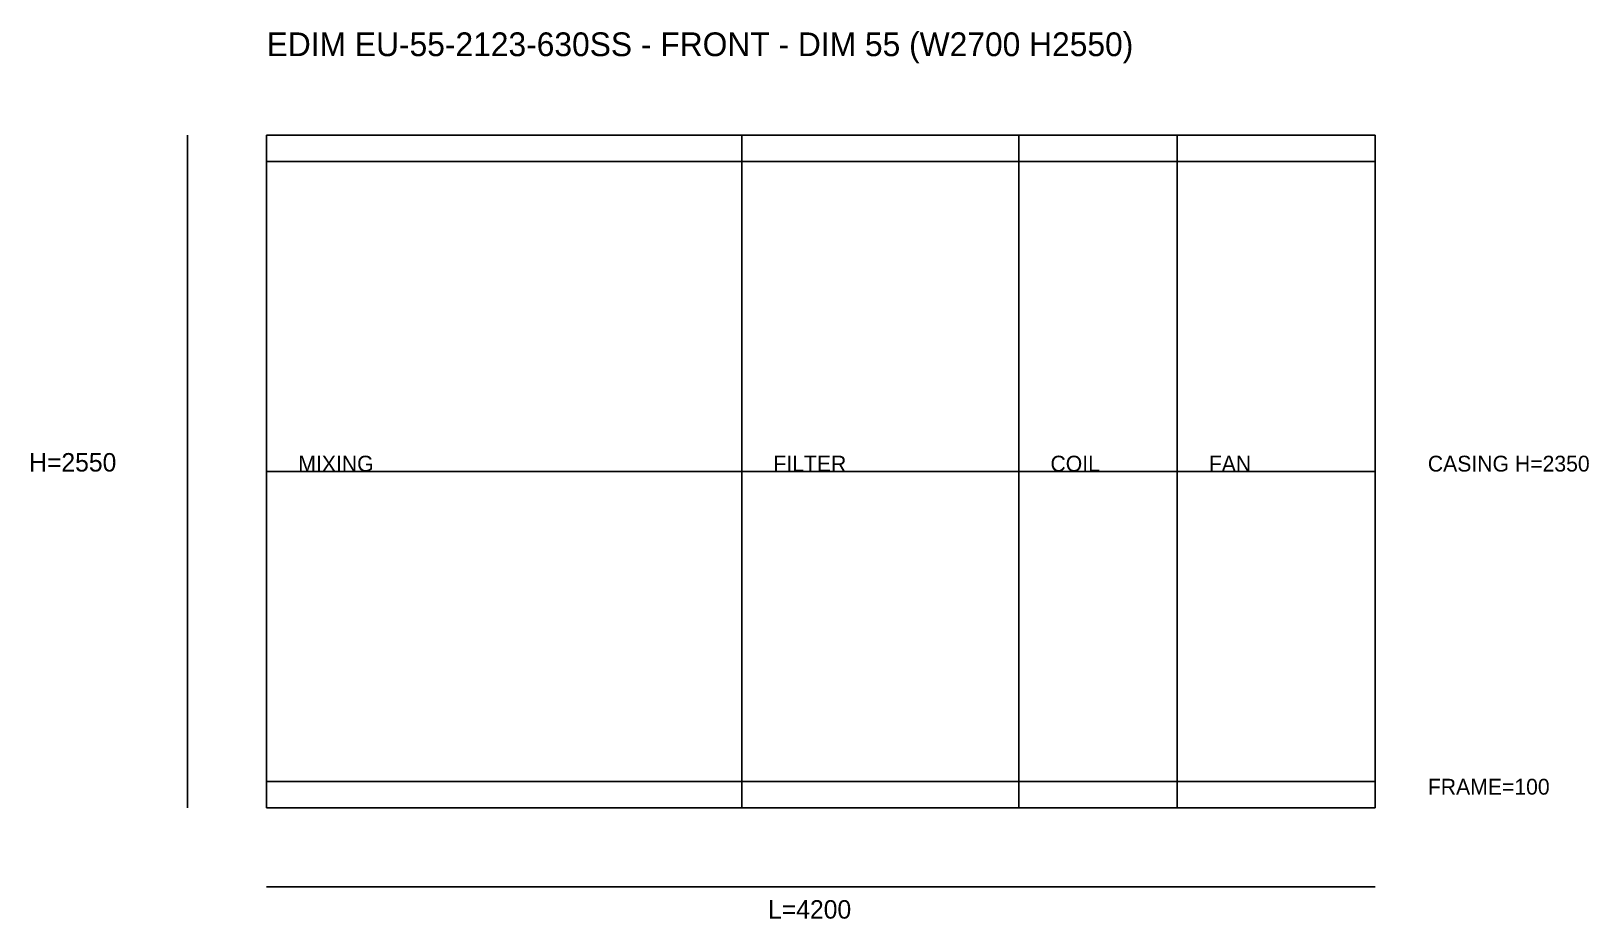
# Model space of a CAD drawing. Header units: millimetres. Extents: x -892 to 5010, y -421 to 2945.
import ezdxf

# ---------------------------------------------------------------- set-up
doc = ezdxf.new("R2010")
doc.units = ezdxf.units.MM
for name, color, linetype in [('DIM', 1, 'CONTINUOUS'), ('OUTLINE', 7, 'CONTINUOUS'), ('SECTION', 3, 'CONTINUOUS'), ('TEXT', 5, 'CONTINUOUS')]:
    doc.layers.add(name, color=color, linetype=linetype)

msp = doc.modelspace()

# ---------------------------------------------------------------- linework, layer by layer
at = {"layer": 'DIM'}
for p, q in [((-300, 0), (-300, 2550)), ((0, 1275), (4200, 1275)), ((0, -300), (4200, -300))]:
    msp.add_line(p, q, dxfattribs=at)
at = {"layer": 'OUTLINE'}
for p, q in [((4200, 2550), (0, 2550)), ((0, 2550), (0, 0)), ((4200, 0), (4200, 2550)), ((0, 2450), (4200, 2450)), ((0, 100), (4200, 100)), ((0, 0), (4200, 0))]:
    msp.add_line(p, q, dxfattribs=at)
at = {"layer": 'SECTION'}
for p, q in [((1800, 0), (1800, 2550)), ((2850, 0), (2850, 2550)), ((3450, 0), (3450, 2550))]:
    msp.add_line(p, q, dxfattribs=at)

# ---------------------------------------------------------------- texts
at = {"layer": 'DIM'}
for s, p in [('CASING H=2350', (4400, 1275)), ('FRAME=100', (4400, 50))]:
    msp.add_text(s, height=60, dxfattribs=at).set_placement(p)
at = {"layer": 'TEXT'}
for s, height, p in [('EDIM EU-55-2123-630SS - FRONT - DIM 55 (W2700 H2550)', 90, (0, 2850)), ('H=2550', 70, (-900, 1275)), ('MIXING', 60, (120, 1275)), ('FILTER', 60, (1920, 1275)), ('COIL', 60, (2970, 1275)), ('FAN', 60, (3570, 1275)), ('L=4200', 70, (1900, -420))]:
    msp.add_text(s, height=height, dxfattribs=at).set_placement(p)

doc.saveas('drawing.dxf')
